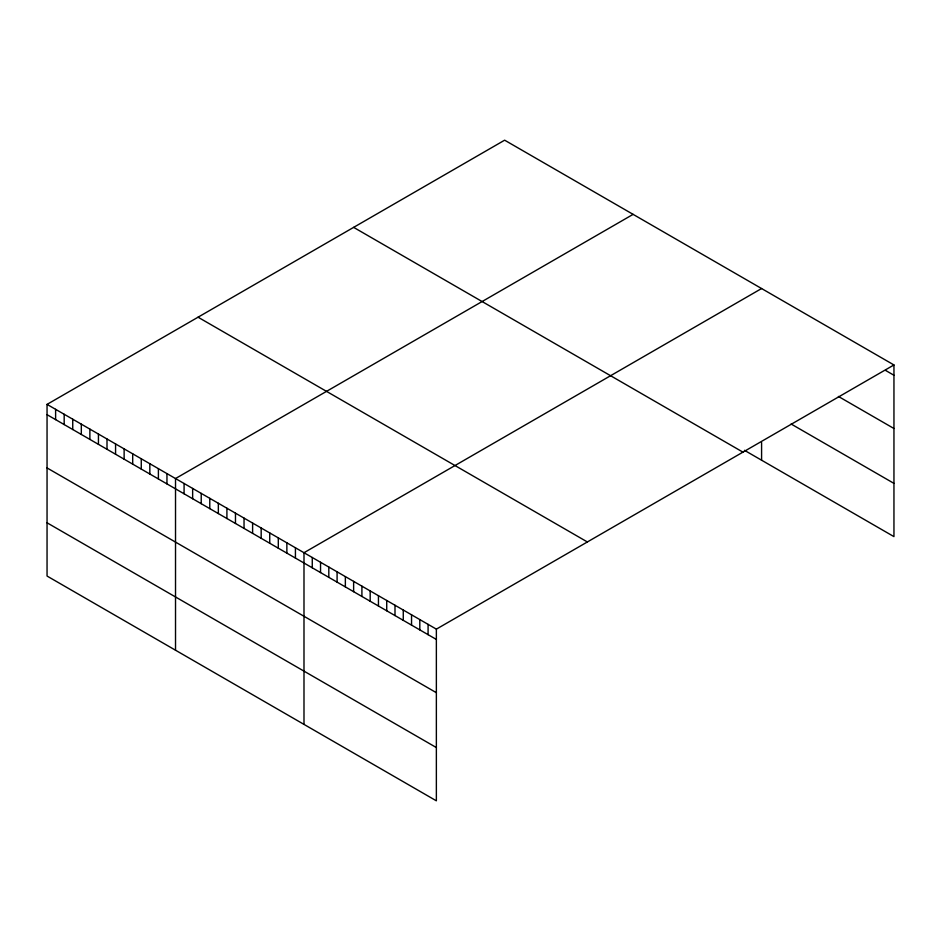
<?xml version="1.0" encoding="UTF-8"?>
<svg xmlns="http://www.w3.org/2000/svg" width="941" height="941" viewBox="0 0 941 941"><rect width="100%" height="100%" fill="white"/><g stroke="black" fill="none" stroke-linecap="round" stroke-linejoin="round"><path stroke-width="1.41" d="M47.05 404.383L436.365 629.141L436.365 800.815L47.05 576.045L47.05 404.383L504.635 140.185L893.95 364.955L893.95 536.617L744.46 450.316M633.117 214.36L175.52 478.546L175.52 650.219M761.587 288.534L303.99 552.72L303.99 724.394M436.365 629.141L893.95 364.955M885.681 370.483L893.95 375.259M838.407 396.443L893.95 428.508M791.134 424.015L893.95 483.368M353.64 227.369L742.943 452.139M198.057 317.199L587.36 541.957M47.05 414.675L436.365 639.445M47.05 467.936L436.365 692.694M47.05 522.796L436.365 747.554M761.587 442.446L761.587 460.196M428.084 624.365L428.084 634.669M419.815 619.59L419.815 629.894M411.546 614.814L411.546 625.118M403.266 610.039L403.266 620.342M394.997 605.263L394.997 615.567M386.727 600.487L386.727 610.791M378.447 595.712L378.447 606.016M370.178 590.936L370.178 601.24M361.909 586.161L361.909 596.465M353.628 581.385L353.628 591.689M345.359 576.61L345.359 586.913M337.09 571.834L337.09 582.126M328.809 567.047L328.809 577.351M320.54 562.271L320.54 572.575M312.271 557.495L312.271 567.799M295.427 547.78L295.427 558.084M286.864 542.839L286.864 553.132M278.301 537.887L278.301 548.191M269.738 532.947L269.738 543.251M261.175 527.995L261.175 538.299M252.611 523.055L252.611 533.359M244.037 518.115L244.037 528.407M235.473 513.163L235.473 523.467M226.91 508.222L226.91 518.526M218.347 503.27L218.347 513.574M209.784 498.33L209.784 508.634M201.221 493.39L201.221 503.694M192.646 488.438L192.646 498.742M184.083 483.498L184.083 493.802M166.957 473.605L166.957 483.909M158.394 468.665L158.394 478.969M149.831 463.713L149.831 474.017M141.268 458.773L141.268 469.077M132.693 453.821L132.693 464.125M124.13 448.881L124.13 459.184M115.567 443.94L115.567 454.244M107.003 438.988L107.003 449.292M98.44 434.048L98.44 444.352M89.877 429.108L89.877 439.4M81.314 424.156L81.314 434.46M72.739 419.215L72.739 429.519M64.176 414.263L64.176 424.567M55.613 409.323L55.613 419.627"/></g></svg>
